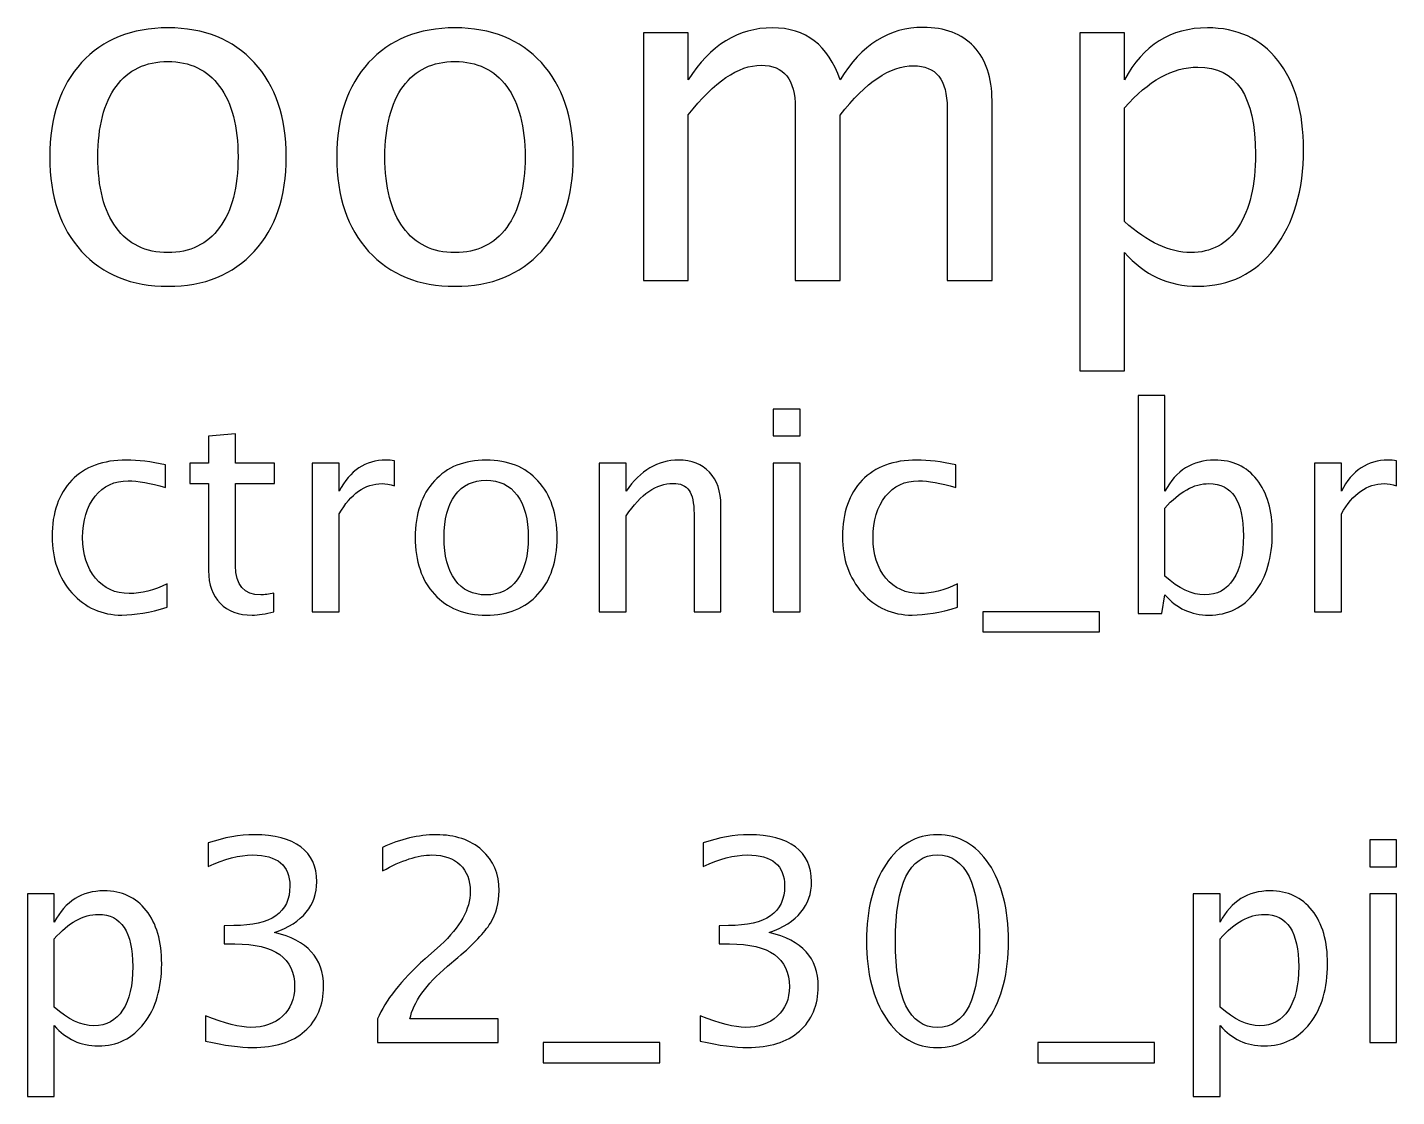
# Model space of a CAD drawing. Header units: centimetres. Extents: x -39.7 to 39.5, y 11.3 to 43.7.
# Drawn here: x -8.11 to -1.9, y 34.97 to 39.82 of the extents above; entities that cross this region are included whole.
import ezdxf

# ---------------------------------------------------------------- set-up
doc = ezdxf.new("R2010")
doc.units = ezdxf.units.CM
doc.header["$MEASUREMENT"] = 0
doc.layers.add('Layer 1', color=7, linetype='Continuous')

msp = doc.modelspace()

# ---------------------------------------------------------------- linework, layer by layer
at = {"layer": 'Layer 1'}
for points, knots in [([(-7.46899, 38.64504), (-7.63374, 38.64504), (-7.76427, 38.6976), (-7.86022, 38.80273), (-7.86022, 38.80273), (-7.95653, 38.90786), (-8.00451, 39.05074), (-8.00451, 39.231), (-8.00451, 39.231), (-8.00451, 39.41092), (-7.95653, 39.55344), (-7.86022, 39.65822), (-7.86022, 39.65822), (-7.76427, 39.76299), (-7.63374, 39.81556), (-7.46899, 39.81556), (-7.46899, 39.81556), (-7.30424, 39.81556), (-7.17372, 39.76299), (-7.07776, 39.65822), (-7.07776, 39.65822), (-6.98145, 39.55344), (-6.93347, 39.41092), (-6.93347, 39.231), (-6.93347, 39.231), (-6.93347, 39.05074), (-6.98145, 38.90786), (-7.07776, 38.80273), (-7.07776, 38.80273), (-7.17372, 38.6976), (-7.30424, 38.64504), (-7.46899, 38.64504)], [0, 0, 0, 0, 0.1111111, 0.1111111, 0.1111111, 0.1111111, 0.2222222, 0.2222222, 0.2222222, 0.2222222, 0.3333333, 0.3333333, 0.3333333, 0.3333333, 0.4444444, 0.4444444, 0.4444444, 0.4444444, 0.5555556, 0.5555556, 0.5555556, 0.5555556, 0.6666667, 0.6666667, 0.6666667, 0.6666667, 0.7777778, 0.7777778, 0.7777778, 0.7777778, 1, 1, 1, 1]), ([(-6.16865, 38.64504), (-6.3334, 38.64504), (-6.46393, 38.6976), (-6.55988, 38.80273), (-6.55988, 38.80273), (-6.65619, 38.90786), (-6.70417, 39.05074), (-6.70417, 39.231), (-6.70417, 39.231), (-6.70417, 39.41092), (-6.65619, 39.55344), (-6.55988, 39.65822), (-6.55988, 39.65822), (-6.46393, 39.76299), (-6.3334, 39.81556), (-6.16865, 39.81556), (-6.16865, 39.81556), (-6.0039, 39.81556), (-5.87338, 39.76299), (-5.77742, 39.65822), (-5.77742, 39.65822), (-5.68111, 39.55344), (-5.63313, 39.41092), (-5.63313, 39.231), (-5.63313, 39.231), (-5.63313, 39.05074), (-5.68111, 38.90786), (-5.77742, 38.80273), (-5.77742, 38.80273), (-5.87338, 38.6976), (-6.0039, 38.64504), (-6.16865, 38.64504)], [0, 0, 0, 0, 0.1111111, 0.1111111, 0.1111111, 0.1111111, 0.2222222, 0.2222222, 0.2222222, 0.2222222, 0.3333333, 0.3333333, 0.3333333, 0.3333333, 0.4444444, 0.4444444, 0.4444444, 0.4444444, 0.5555556, 0.5555556, 0.5555556, 0.5555556, 0.6666667, 0.6666667, 0.6666667, 0.6666667, 0.7777778, 0.7777778, 0.7777778, 0.7777778, 1, 1, 1, 1]), ([(-5.31493, 38.67044), (-5.31493, 38.67044), (-5.31493, 39.79228), (-5.31493, 39.79228), (-5.31493, 39.79228), (-5.31493, 39.79228), (-5.11173, 39.79228), (-5.11173, 39.79228), (-5.11173, 39.79228), (-5.11173, 39.79228), (-5.11173, 39.58026), (-5.11173, 39.58026), (-5.11173, 39.58026), (-5.0126, 39.73724), (-4.8856, 39.81556), (-4.73002, 39.81556), (-4.73002, 39.81556), (-4.58009, 39.81556), (-4.47814, 39.73724), (-4.42381, 39.58026), (-4.42381, 39.58026), (-4.3275, 39.73865), (-4.20191, 39.81768), (-4.04775, 39.81768), (-4.04775, 39.81768), (-3.94932, 39.81768), (-3.87277, 39.78875), (-3.81809, 39.73054), (-3.81809, 39.73054), (-3.76341, 39.67233), (-3.73589, 39.59084), (-3.73589, 39.48606), (-3.73589, 39.48606), (-3.73589, 39.48606), (-3.73589, 38.67044), (-3.73589, 38.67044), (-3.73589, 38.67044), (-3.73589, 38.67044), (-3.93909, 38.67044), (-3.93909, 38.67044), (-3.93909, 38.67044), (-3.93909, 38.67044), (-3.93909, 39.45255), (-3.93909, 39.45255), (-3.93909, 39.45255), (-3.93909, 39.58026), (-3.98989, 39.64411), (-4.09149, 39.64411), (-4.09149, 39.64411), (-4.19698, 39.64411), (-4.30775, 39.56967), (-4.42381, 39.42045), (-4.42381, 39.42045), (-4.42381, 39.42045), (-4.42381, 38.67044), (-4.42381, 38.67044), (-4.42381, 38.67044), (-4.42381, 38.67044), (-4.62701, 38.67044), (-4.62701, 38.67044), (-4.62701, 38.67044), (-4.62701, 38.67044), (-4.62701, 39.45326), (-4.62701, 39.45326), (-4.62701, 39.45326), (-4.62701, 39.58202), (-4.67852, 39.64622), (-4.78188, 39.64622), (-4.78188, 39.64622), (-4.88454, 39.64622), (-4.99461, 39.57144), (-5.11173, 39.42151), (-5.11173, 39.42151), (-5.11173, 39.42151), (-5.11173, 38.67044), (-5.11173, 38.67044), (-5.11173, 38.67044), (-5.11173, 38.67044), (-5.31493, 38.67044), (-5.31493, 38.67044)], [0, 0, 0, 0, 0.047619, 0.047619, 0.047619, 0.047619, 0.0952381, 0.0952381, 0.0952381, 0.0952381, 0.1428571, 0.1428571, 0.1428571, 0.1428571, 0.1904762, 0.1904762, 0.1904762, 0.1904762, 0.2380952, 0.2380952, 0.2380952, 0.2380952, 0.2857143, 0.2857143, 0.2857143, 0.2857143, 0.3333333, 0.3333333, 0.3333333, 0.3333333, 0.3809524, 0.3809524, 0.3809524, 0.3809524, 0.4285714, 0.4285714, 0.4285714, 0.4285714, 0.4761905, 0.4761905, 0.4761905, 0.4761905, 0.5238095, 0.5238095, 0.5238095, 0.5238095, 0.5714286, 0.5714286, 0.5714286, 0.5714286, 0.6190476, 0.6190476, 0.6190476, 0.6190476, 0.6666667, 0.6666667, 0.6666667, 0.6666667, 0.7142857, 0.7142857, 0.7142857, 0.7142857, 0.7619048, 0.7619048, 0.7619048, 0.7619048, 0.8095238, 0.8095238, 0.8095238, 0.8095238, 0.8571429, 0.8571429, 0.8571429, 0.8571429, 0.9047619, 0.9047619, 0.9047619, 0.9047619, 1, 1, 1, 1]), ([(-3.33867, 38.26192), (-3.33867, 38.26192), (-3.33867, 39.79228), (-3.33867, 39.79228), (-3.33867, 39.79228), (-3.33867, 39.79228), (-3.13547, 39.79228), (-3.13547, 39.79228), (-3.13547, 39.79228), (-3.13547, 39.79228), (-3.13547, 39.58026), (-3.13547, 39.58026), (-3.13547, 39.58026), (-3.05221, 39.73724), (-2.92698, 39.81556), (-2.76011, 39.81556), (-2.76011, 39.81556), (-2.625, 39.81556), (-2.51881, 39.76652), (-2.4412, 39.6681), (-2.4412, 39.6681), (-2.36359, 39.56967), (-2.32478, 39.43526), (-2.32478, 39.26487), (-2.32478, 39.26487), (-2.32478, 39.07931), (-2.36888, 38.92938), (-2.45672, 38.81578), (-2.45672, 38.81578), (-2.54457, 38.70184), (-2.66028, 38.64504), (-2.8035, 38.64504), (-2.8035, 38.64504), (-2.9365, 38.64504), (-3.04727, 38.69584), (-3.13547, 38.79779), (-3.13547, 38.79779), (-3.13547, 38.79779), (-3.13547, 38.26192), (-3.13547, 38.26192), (-3.13547, 38.26192), (-3.13547, 38.26192), (-3.33867, 38.26192), (-3.33867, 38.26192)], [0, 0, 0, 0, 0.0833333, 0.0833333, 0.0833333, 0.0833333, 0.1666667, 0.1666667, 0.1666667, 0.1666667, 0.25, 0.25, 0.25, 0.25, 0.3333333, 0.3333333, 0.3333333, 0.3333333, 0.4166667, 0.4166667, 0.4166667, 0.4166667, 0.5, 0.5, 0.5, 0.5, 0.5833333, 0.5833333, 0.5833333, 0.5833333, 0.6666667, 0.6666667, 0.6666667, 0.6666667, 0.75, 0.75, 0.75, 0.75, 0.8333333, 0.8333333, 0.8333333, 0.8333333, 1, 1, 1, 1]), ([(-7.46935, 38.79744), (-7.3688, 38.79744), (-7.29049, 38.83519), (-7.23475, 38.91103), (-7.23475, 38.91103), (-7.17936, 38.98653), (-7.15149, 39.09342), (-7.15149, 39.231), (-7.15149, 39.231), (-7.15149, 39.36824), (-7.17936, 39.47477), (-7.23475, 39.55027), (-7.23475, 39.55027), (-7.29049, 39.62541), (-7.3688, 39.66316), (-7.46935, 39.66316), (-7.46935, 39.66316), (-7.57024, 39.66316), (-7.64856, 39.62541), (-7.70359, 39.55027), (-7.70359, 39.55027), (-7.75898, 39.47477), (-7.78649, 39.36824), (-7.78649, 39.231), (-7.78649, 39.231), (-7.78649, 39.09342), (-7.75898, 38.98653), (-7.70359, 38.91103), (-7.70359, 38.91103), (-7.64856, 38.83519), (-7.57024, 38.79744), (-7.46935, 38.79744)], [0, 0, 0, 0, 0.1111111, 0.1111111, 0.1111111, 0.1111111, 0.2222222, 0.2222222, 0.2222222, 0.2222222, 0.3333333, 0.3333333, 0.3333333, 0.3333333, 0.4444444, 0.4444444, 0.4444444, 0.4444444, 0.5555556, 0.5555556, 0.5555556, 0.5555556, 0.6666667, 0.6666667, 0.6666667, 0.6666667, 0.7777778, 0.7777778, 0.7777778, 0.7777778, 1, 1, 1, 1]), ([(-6.16901, 38.79744), (-6.06846, 38.79744), (-5.99015, 38.83519), (-5.93441, 38.91103), (-5.93441, 38.91103), (-5.87902, 38.98653), (-5.85115, 39.09342), (-5.85115, 39.231), (-5.85115, 39.231), (-5.85115, 39.36824), (-5.87902, 39.47477), (-5.93441, 39.55027), (-5.93441, 39.55027), (-5.99015, 39.62541), (-6.06846, 39.66316), (-6.16901, 39.66316), (-6.16901, 39.66316), (-6.2699, 39.66316), (-6.34822, 39.62541), (-6.40325, 39.55027), (-6.40325, 39.55027), (-6.45864, 39.47477), (-6.48615, 39.36824), (-6.48615, 39.231), (-6.48615, 39.231), (-6.48615, 39.09342), (-6.45864, 38.98653), (-6.40325, 38.91103), (-6.40325, 38.91103), (-6.34822, 38.83519), (-6.2699, 38.79744), (-6.16901, 38.79744)], [0, 0, 0, 0, 0.1111111, 0.1111111, 0.1111111, 0.1111111, 0.2222222, 0.2222222, 0.2222222, 0.2222222, 0.3333333, 0.3333333, 0.3333333, 0.3333333, 0.4444444, 0.4444444, 0.4444444, 0.4444444, 0.5555556, 0.5555556, 0.5555556, 0.5555556, 0.6666667, 0.6666667, 0.6666667, 0.6666667, 0.7777778, 0.7777778, 0.7777778, 0.7777778, 1, 1, 1, 1]), ([(-3.13547, 38.93785), (-3.03069, 38.84436), (-2.93086, 38.79744), (-2.83596, 38.79744), (-2.83596, 38.79744), (-2.74247, 38.79744), (-2.67015, 38.8366), (-2.61935, 38.91456), (-2.61935, 38.91456), (-2.5682, 38.99253), (-2.5428, 39.10224), (-2.5428, 39.24406), (-2.5428, 39.24406), (-2.5428, 39.50652), (-2.62959, 39.63776), (-2.80315, 39.63776), (-2.80315, 39.63776), (-2.91675, 39.63776), (-3.02752, 39.57637), (-3.13547, 39.45326), (-3.13547, 39.45326), (-3.13547, 39.45326), (-3.13547, 38.93785), (-3.13547, 38.93785)], [0, 0, 0, 0, 0.1428571, 0.1428571, 0.1428571, 0.1428571, 0.2857143, 0.2857143, 0.2857143, 0.2857143, 0.4285714, 0.4285714, 0.4285714, 0.4285714, 0.5714286, 0.5714286, 0.5714286, 0.5714286, 0.7142857, 0.7142857, 0.7142857, 0.7142857, 1, 1, 1, 1]), ([(-3.07446, 37.16282), (-3.07446, 37.16282), (-3.07446, 38.14961), (-3.07446, 38.14961), (-3.07446, 38.14961), (-3.07446, 38.14961), (-2.95254, 38.14961), (-2.95254, 38.14961), (-2.95254, 38.14961), (-2.95254, 38.14961), (-2.95254, 37.71633), (-2.95254, 37.71633), (-2.95254, 37.71633), (-2.90259, 37.81052), (-2.82744, 37.85751), (-2.72733, 37.85751), (-2.72733, 37.85751), (-2.64626, 37.85751), (-2.58255, 37.82809), (-2.53598, 37.76903), (-2.53598, 37.76903), (-2.48941, 37.70998), (-2.46613, 37.62933), (-2.46613, 37.5271), (-2.46613, 37.5271), (-2.46613, 37.41576), (-2.49259, 37.3258), (-2.54529, 37.25765), (-2.54529, 37.25765), (-2.598, 37.18928), (-2.66742, 37.1552), (-2.75336, 37.1552), (-2.75336, 37.1552), (-2.83316, 37.1552), (-2.89962, 37.18568), (-2.95254, 37.24685), (-2.95254, 37.24685), (-2.95254, 37.24685), (-2.96736, 37.16282), (-2.96736, 37.16282), (-2.96736, 37.16282), (-2.96736, 37.16282), (-3.07446, 37.16282), (-3.07446, 37.16282)], [0, 0, 0, 0, 0.0833333, 0.0833333, 0.0833333, 0.0833333, 0.1666667, 0.1666667, 0.1666667, 0.1666667, 0.25, 0.25, 0.25, 0.25, 0.3333333, 0.3333333, 0.3333333, 0.3333333, 0.4166667, 0.4166667, 0.4166667, 0.4166667, 0.5, 0.5, 0.5, 0.5, 0.5833333, 0.5833333, 0.5833333, 0.5833333, 0.6666667, 0.6666667, 0.6666667, 0.6666667, 0.75, 0.75, 0.75, 0.75, 0.8333333, 0.8333333, 0.8333333, 0.8333333, 1, 1, 1, 1]), ([(-4.72694, 37.96673), (-4.72694, 37.96673), (-4.72694, 38.08865), (-4.72694, 38.08865), (-4.72694, 38.08865), (-4.72694, 38.08865), (-4.60502, 38.08865), (-4.60502, 38.08865), (-4.60502, 38.08865), (-4.60502, 38.08865), (-4.60502, 37.96673), (-4.60502, 37.96673), (-4.60502, 37.96673), (-4.60502, 37.96673), (-4.72694, 37.96673), (-4.72694, 37.96673)], [0, 0, 0, 0, 0.2, 0.2, 0.2, 0.2, 0.4, 0.4, 0.4, 0.4, 0.6, 0.6, 0.6, 0.6, 1, 1, 1, 1]), ([(-6.98902, 37.17065), (-7.0267, 37.16028), (-7.0595, 37.1552), (-7.08723, 37.1552), (-7.08723, 37.1552), (-7.14946, 37.1552), (-7.19793, 37.17298), (-7.23265, 37.20854), (-7.23265, 37.20854), (-7.26757, 37.2441), (-7.28493, 37.29342), (-7.28493, 37.35671), (-7.28493, 37.35671), (-7.28493, 37.35671), (-7.28493, 37.7521), (-7.28493, 37.7521), (-7.28493, 37.7521), (-7.28493, 37.7521), (-7.36917, 37.7521), (-7.36917, 37.7521), (-7.36917, 37.7521), (-7.36917, 37.7521), (-7.36917, 37.84354), (-7.36917, 37.84354), (-7.36917, 37.84354), (-7.36917, 37.84354), (-7.28493, 37.84354), (-7.28493, 37.84354), (-7.28493, 37.84354), (-7.28493, 37.84354), (-7.28493, 37.96525), (-7.28493, 37.96525), (-7.28493, 37.96525), (-7.28493, 37.96525), (-7.16301, 37.97689), (-7.16301, 37.97689), (-7.16301, 37.97689), (-7.16301, 37.97689), (-7.16301, 37.84354), (-7.16301, 37.84354), (-7.16301, 37.84354), (-7.16301, 37.84354), (-6.98648, 37.84354), (-6.98648, 37.84354), (-6.98648, 37.84354), (-6.98648, 37.84354), (-6.98648, 37.7521), (-6.98648, 37.7521), (-6.98648, 37.7521), (-6.98648, 37.7521), (-7.16301, 37.7521), (-7.16301, 37.7521), (-7.16301, 37.7521), (-7.16301, 37.7521), (-7.16301, 37.37872), (-7.16301, 37.37872), (-7.16301, 37.37872), (-7.16301, 37.29067), (-7.1247, 37.24664), (-7.04829, 37.24664), (-7.04829, 37.24664), (-7.03199, 37.24664), (-7.0123, 37.24939), (-6.98902, 37.25468), (-6.98902, 37.25468), (-6.98902, 37.25468), (-6.98902, 37.17065), (-6.98902, 37.17065)], [0, 0, 0, 0, 0.0555556, 0.0555556, 0.0555556, 0.0555556, 0.1111111, 0.1111111, 0.1111111, 0.1111111, 0.1666667, 0.1666667, 0.1666667, 0.1666667, 0.2222222, 0.2222222, 0.2222222, 0.2222222, 0.2777778, 0.2777778, 0.2777778, 0.2777778, 0.3333333, 0.3333333, 0.3333333, 0.3333333, 0.3888889, 0.3888889, 0.3888889, 0.3888889, 0.4444444, 0.4444444, 0.4444444, 0.4444444, 0.5, 0.5, 0.5, 0.5, 0.5555556, 0.5555556, 0.5555556, 0.5555556, 0.6111111, 0.6111111, 0.6111111, 0.6111111, 0.6666667, 0.6666667, 0.6666667, 0.6666667, 0.7222222, 0.7222222, 0.7222222, 0.7222222, 0.7777778, 0.7777778, 0.7777778, 0.7777778, 0.8333333, 0.8333333, 0.8333333, 0.8333333, 0.8888889, 0.8888889, 0.8888889, 0.8888889, 1, 1, 1, 1]), ([(-7.4731, 37.19076), (-7.55205, 37.16705), (-7.62021, 37.1552), (-7.67757, 37.1552), (-7.67757, 37.1552), (-7.76859, 37.1552), (-7.84394, 37.18886), (-7.90384, 37.25595), (-7.90384, 37.25595), (-7.96374, 37.32326), (-7.9938, 37.40814), (-7.9938, 37.51038), (-7.9938, 37.51038), (-7.9938, 37.6196), (-7.96417, 37.7049), (-7.9049, 37.76586), (-7.9049, 37.76586), (-7.84563, 37.82703), (-7.76287, 37.85751), (-7.65661, 37.85751), (-7.65661, 37.85751), (-7.60433, 37.85751), (-7.54549, 37.85031), (-7.48072, 37.83592), (-7.48072, 37.83592), (-7.48072, 37.83592), (-7.48072, 37.73305), (-7.48072, 37.73305), (-7.48072, 37.73305), (-7.54951, 37.75337), (-7.6056, 37.76353), (-7.64878, 37.76353), (-7.64878, 37.76353), (-7.71144, 37.76353), (-7.7616, 37.74004), (-7.79907, 37.69326), (-7.79907, 37.69326), (-7.83653, 37.64648), (-7.85537, 37.58404), (-7.85537, 37.50614), (-7.85537, 37.50614), (-7.85537, 37.43058), (-7.8359, 37.36962), (-7.79716, 37.32284), (-7.79716, 37.32284), (-7.75843, 37.27627), (-7.70784, 37.25299), (-7.64497, 37.25299), (-7.64497, 37.25299), (-7.5893, 37.25299), (-7.53215, 37.26738), (-7.4731, 37.29617), (-7.4731, 37.29617), (-7.4731, 37.29617), (-7.4731, 37.19076), (-7.4731, 37.19076)], [0, 0, 0, 0, 0.0666667, 0.0666667, 0.0666667, 0.0666667, 0.1333333, 0.1333333, 0.1333333, 0.1333333, 0.2, 0.2, 0.2, 0.2, 0.2666667, 0.2666667, 0.2666667, 0.2666667, 0.3333333, 0.3333333, 0.3333333, 0.3333333, 0.4, 0.4, 0.4, 0.4, 0.4666667, 0.4666667, 0.4666667, 0.4666667, 0.5333333, 0.5333333, 0.5333333, 0.5333333, 0.6, 0.6, 0.6, 0.6, 0.6666667, 0.6666667, 0.6666667, 0.6666667, 0.7333333, 0.7333333, 0.7333333, 0.7333333, 0.8, 0.8, 0.8, 0.8, 0.8666667, 0.8666667, 0.8666667, 0.8666667, 1, 1, 1, 1]), ([(-6.81503, 37.17044), (-6.81503, 37.17044), (-6.81503, 37.84354), (-6.81503, 37.84354), (-6.81503, 37.84354), (-6.81503, 37.84354), (-6.69311, 37.84354), (-6.69311, 37.84354), (-6.69311, 37.84354), (-6.69311, 37.84354), (-6.69311, 37.71633), (-6.69311, 37.71633), (-6.69311, 37.71633), (-6.64464, 37.81052), (-6.57436, 37.85751), (-6.48208, 37.85751), (-6.48208, 37.85751), (-6.46959, 37.85751), (-6.45647, 37.85645), (-6.44292, 37.85434), (-6.44292, 37.85434), (-6.44292, 37.85434), (-6.44292, 37.74025), (-6.44292, 37.74025), (-6.44292, 37.74025), (-6.46409, 37.74723), (-6.48271, 37.75083), (-6.4988, 37.75083), (-6.4988, 37.75083), (-6.57627, 37.75083), (-6.64104, 37.70511), (-6.69311, 37.61346), (-6.69311, 37.61346), (-6.69311, 37.61346), (-6.69311, 37.17044), (-6.69311, 37.17044), (-6.69311, 37.17044), (-6.69311, 37.17044), (-6.81503, 37.17044), (-6.81503, 37.17044)], [0, 0, 0, 0, 0.0909091, 0.0909091, 0.0909091, 0.0909091, 0.1818182, 0.1818182, 0.1818182, 0.1818182, 0.2727273, 0.2727273, 0.2727273, 0.2727273, 0.3636364, 0.3636364, 0.3636364, 0.3636364, 0.4545455, 0.4545455, 0.4545455, 0.4545455, 0.5454545, 0.5454545, 0.5454545, 0.5454545, 0.6363636, 0.6363636, 0.6363636, 0.6363636, 0.7272727, 0.7272727, 0.7272727, 0.7272727, 0.8181818, 0.8181818, 0.8181818, 0.8181818, 1, 1, 1, 1]), ([(-6.02742, 37.1552), (-6.12627, 37.1552), (-6.20458, 37.18674), (-6.26216, 37.24982), (-6.26216, 37.24982), (-6.31994, 37.31289), (-6.34873, 37.39862), (-6.34873, 37.50678), (-6.34873, 37.50678), (-6.34873, 37.61473), (-6.31994, 37.70024), (-6.26216, 37.76311), (-6.26216, 37.76311), (-6.20458, 37.82597), (-6.12627, 37.85751), (-6.02742, 37.85751), (-6.02742, 37.85751), (-5.92857, 37.85751), (-5.85025, 37.82597), (-5.79268, 37.76311), (-5.79268, 37.76311), (-5.7349, 37.70024), (-5.70611, 37.61473), (-5.70611, 37.50678), (-5.70611, 37.50678), (-5.70611, 37.39862), (-5.7349, 37.31289), (-5.79268, 37.24982), (-5.79268, 37.24982), (-5.85025, 37.18674), (-5.92857, 37.1552), (-6.02742, 37.1552)], [0, 0, 0, 0, 0.1111111, 0.1111111, 0.1111111, 0.1111111, 0.2222222, 0.2222222, 0.2222222, 0.2222222, 0.3333333, 0.3333333, 0.3333333, 0.3333333, 0.4444444, 0.4444444, 0.4444444, 0.4444444, 0.5555556, 0.5555556, 0.5555556, 0.5555556, 0.6666667, 0.6666667, 0.6666667, 0.6666667, 0.7777778, 0.7777778, 0.7777778, 0.7777778, 1, 1, 1, 1]), ([(-5.51519, 37.17044), (-5.51519, 37.17044), (-5.51519, 37.84354), (-5.51519, 37.84354), (-5.51519, 37.84354), (-5.51519, 37.84354), (-5.39327, 37.84354), (-5.39327, 37.84354), (-5.39327, 37.84354), (-5.39327, 37.84354), (-5.39327, 37.71633), (-5.39327, 37.71633), (-5.39327, 37.71633), (-5.32871, 37.81052), (-5.24955, 37.85751), (-5.15599, 37.85751), (-5.15599, 37.85751), (-5.09715, 37.85751), (-5.05037, 37.8391), (-5.01587, 37.80205), (-5.01587, 37.80205), (-4.98137, 37.76522), (-4.96401, 37.71548), (-4.96401, 37.65325), (-4.96401, 37.65325), (-4.96401, 37.65325), (-4.96401, 37.17044), (-4.96401, 37.17044), (-4.96401, 37.17044), (-4.96401, 37.17044), (-5.08593, 37.17044), (-5.08593, 37.17044), (-5.08593, 37.17044), (-5.08593, 37.17044), (-5.08593, 37.61346), (-5.08593, 37.61346), (-5.08593, 37.61346), (-5.08593, 37.66341), (-5.09334, 37.69897), (-5.10794, 37.72014), (-5.10794, 37.72014), (-5.12276, 37.74152), (-5.1471, 37.7521), (-5.18118, 37.7521), (-5.18118, 37.7521), (-5.25611, 37.7521), (-5.32681, 37.70321), (-5.39327, 37.60542), (-5.39327, 37.60542), (-5.39327, 37.60542), (-5.39327, 37.17044), (-5.39327, 37.17044), (-5.39327, 37.17044), (-5.39327, 37.17044), (-5.51519, 37.17044), (-5.51519, 37.17044)], [0, 0, 0, 0, 0.0666667, 0.0666667, 0.0666667, 0.0666667, 0.1333333, 0.1333333, 0.1333333, 0.1333333, 0.2, 0.2, 0.2, 0.2, 0.2666667, 0.2666667, 0.2666667, 0.2666667, 0.3333333, 0.3333333, 0.3333333, 0.3333333, 0.4, 0.4, 0.4, 0.4, 0.4666667, 0.4666667, 0.4666667, 0.4666667, 0.5333333, 0.5333333, 0.5333333, 0.5333333, 0.6, 0.6, 0.6, 0.6, 0.6666667, 0.6666667, 0.6666667, 0.6666667, 0.7333333, 0.7333333, 0.7333333, 0.7333333, 0.8, 0.8, 0.8, 0.8, 0.8666667, 0.8666667, 0.8666667, 0.8666667, 1, 1, 1, 1]), ([(-4.72694, 37.17044), (-4.72694, 37.17044), (-4.72694, 37.84354), (-4.72694, 37.84354), (-4.72694, 37.84354), (-4.72694, 37.84354), (-4.60502, 37.84354), (-4.60502, 37.84354), (-4.60502, 37.84354), (-4.60502, 37.84354), (-4.60502, 37.17044), (-4.60502, 37.17044), (-4.60502, 37.17044), (-4.60502, 37.17044), (-4.72694, 37.17044), (-4.72694, 37.17044)], [0, 0, 0, 0, 0.2, 0.2, 0.2, 0.2, 0.4, 0.4, 0.4, 0.4, 0.6, 0.6, 0.6, 0.6, 1, 1, 1, 1]), ([(-3.89255, 37.19076), (-3.9715, 37.16705), (-4.03966, 37.1552), (-4.09702, 37.1552), (-4.09702, 37.1552), (-4.18804, 37.1552), (-4.26339, 37.18886), (-4.32329, 37.25595), (-4.32329, 37.25595), (-4.38319, 37.32326), (-4.41325, 37.40814), (-4.41325, 37.51038), (-4.41325, 37.51038), (-4.41325, 37.6196), (-4.38362, 37.7049), (-4.32435, 37.76586), (-4.32435, 37.76586), (-4.26508, 37.82703), (-4.18232, 37.85751), (-4.07606, 37.85751), (-4.07606, 37.85751), (-4.02378, 37.85751), (-3.96494, 37.85031), (-3.90017, 37.83592), (-3.90017, 37.83592), (-3.90017, 37.83592), (-3.90017, 37.73305), (-3.90017, 37.73305), (-3.90017, 37.73305), (-3.96896, 37.75337), (-4.02505, 37.76353), (-4.06823, 37.76353), (-4.06823, 37.76353), (-4.13089, 37.76353), (-4.18105, 37.74004), (-4.21852, 37.69326), (-4.21852, 37.69326), (-4.25598, 37.64648), (-4.27482, 37.58404), (-4.27482, 37.50614), (-4.27482, 37.50614), (-4.27482, 37.43058), (-4.25535, 37.36962), (-4.21661, 37.32284), (-4.21661, 37.32284), (-4.17788, 37.27627), (-4.12729, 37.25299), (-4.06442, 37.25299), (-4.06442, 37.25299), (-4.00875, 37.25299), (-3.9516, 37.26738), (-3.89255, 37.29617), (-3.89255, 37.29617), (-3.89255, 37.29617), (-3.89255, 37.19076), (-3.89255, 37.19076)], [0, 0, 0, 0, 0.0666667, 0.0666667, 0.0666667, 0.0666667, 0.1333333, 0.1333333, 0.1333333, 0.1333333, 0.2, 0.2, 0.2, 0.2, 0.2666667, 0.2666667, 0.2666667, 0.2666667, 0.3333333, 0.3333333, 0.3333333, 0.3333333, 0.4, 0.4, 0.4, 0.4, 0.4666667, 0.4666667, 0.4666667, 0.4666667, 0.5333333, 0.5333333, 0.5333333, 0.5333333, 0.6, 0.6, 0.6, 0.6, 0.6666667, 0.6666667, 0.6666667, 0.6666667, 0.7333333, 0.7333333, 0.7333333, 0.7333333, 0.8, 0.8, 0.8, 0.8, 0.8666667, 0.8666667, 0.8666667, 0.8666667, 1, 1, 1, 1]), ([(-2.27521, 37.17044), (-2.27521, 37.17044), (-2.27521, 37.84354), (-2.27521, 37.84354), (-2.27521, 37.84354), (-2.27521, 37.84354), (-2.15329, 37.84354), (-2.15329, 37.84354), (-2.15329, 37.84354), (-2.15329, 37.84354), (-2.15329, 37.71633), (-2.15329, 37.71633), (-2.15329, 37.71633), (-2.10482, 37.81052), (-2.03454, 37.85751), (-1.94226, 37.85751), (-1.94226, 37.85751), (-1.92977, 37.85751), (-1.91665, 37.85645), (-1.9031, 37.85434), (-1.9031, 37.85434), (-1.9031, 37.85434), (-1.9031, 37.74025), (-1.9031, 37.74025), (-1.9031, 37.74025), (-1.92427, 37.74723), (-1.94289, 37.75083), (-1.95898, 37.75083), (-1.95898, 37.75083), (-2.03645, 37.75083), (-2.10122, 37.70511), (-2.15329, 37.61346), (-2.15329, 37.61346), (-2.15329, 37.61346), (-2.15329, 37.17044), (-2.15329, 37.17044), (-2.15329, 37.17044), (-2.15329, 37.17044), (-2.27521, 37.17044), (-2.27521, 37.17044)], [0, 0, 0, 0, 0.0909091, 0.0909091, 0.0909091, 0.0909091, 0.1818182, 0.1818182, 0.1818182, 0.1818182, 0.2727273, 0.2727273, 0.2727273, 0.2727273, 0.3636364, 0.3636364, 0.3636364, 0.3636364, 0.4545455, 0.4545455, 0.4545455, 0.4545455, 0.5454545, 0.5454545, 0.5454545, 0.5454545, 0.6363636, 0.6363636, 0.6363636, 0.6363636, 0.7272727, 0.7272727, 0.7272727, 0.7272727, 0.8181818, 0.8181818, 0.8181818, 0.8181818, 1, 1, 1, 1]), ([(-6.02763, 37.24664), (-5.96731, 37.24664), (-5.92032, 37.26929), (-5.88687, 37.3148), (-5.88687, 37.3148), (-5.85364, 37.36009), (-5.83692, 37.42423), (-5.83692, 37.50678), (-5.83692, 37.50678), (-5.83692, 37.58912), (-5.85364, 37.65304), (-5.88687, 37.69834), (-5.88687, 37.69834), (-5.92032, 37.74342), (-5.96731, 37.76607), (-6.02763, 37.76607), (-6.02763, 37.76607), (-6.08817, 37.76607), (-6.13516, 37.74342), (-6.16818, 37.69834), (-6.16818, 37.69834), (-6.20141, 37.65304), (-6.21792, 37.58912), (-6.21792, 37.50678), (-6.21792, 37.50678), (-6.21792, 37.42423), (-6.20141, 37.36009), (-6.16818, 37.3148), (-6.16818, 37.3148), (-6.13516, 37.26929), (-6.08817, 37.24664), (-6.02763, 37.24664)], [0, 0, 0, 0, 0.1111111, 0.1111111, 0.1111111, 0.1111111, 0.2222222, 0.2222222, 0.2222222, 0.2222222, 0.3333333, 0.3333333, 0.3333333, 0.3333333, 0.4444444, 0.4444444, 0.4444444, 0.4444444, 0.5555556, 0.5555556, 0.5555556, 0.5555556, 0.6666667, 0.6666667, 0.6666667, 0.6666667, 0.7777778, 0.7777778, 0.7777778, 0.7777778, 1, 1, 1, 1]), ([(-2.95254, 37.33088), (-2.88967, 37.27479), (-2.82977, 37.24664), (-2.77283, 37.24664), (-2.77283, 37.24664), (-2.71674, 37.24664), (-2.67335, 37.27014), (-2.64287, 37.31691), (-2.64287, 37.31691), (-2.61218, 37.36369), (-2.59694, 37.42952), (-2.59694, 37.51461), (-2.59694, 37.51461), (-2.59694, 37.67209), (-2.64901, 37.75083), (-2.75315, 37.75083), (-2.75315, 37.75083), (-2.82131, 37.75083), (-2.88777, 37.714), (-2.95254, 37.64013), (-2.95254, 37.64013), (-2.95254, 37.64013), (-2.95254, 37.33088), (-2.95254, 37.33088)], [0, 0, 0, 0, 0.1428571, 0.1428571, 0.1428571, 0.1428571, 0.2857143, 0.2857143, 0.2857143, 0.2857143, 0.4285714, 0.4285714, 0.4285714, 0.4285714, 0.5714286, 0.5714286, 0.5714286, 0.5714286, 0.7142857, 0.7142857, 0.7142857, 0.7142857, 1, 1, 1, 1]), ([(-3.77804, 37.079), (-3.77804, 37.079), (-3.77804, 37.17044), (-3.77804, 37.17044), (-3.77804, 37.17044), (-3.77804, 37.17044), (-3.24972, 37.17044), (-3.24972, 37.17044), (-3.24972, 37.17044), (-3.24972, 37.17044), (-3.24972, 37.079), (-3.24972, 37.079), (-3.24972, 37.079), (-3.24972, 37.079), (-3.77804, 37.079), (-3.77804, 37.079)], [0, 0, 0, 0, 0.2, 0.2, 0.2, 0.2, 0.4, 0.4, 0.4, 0.4, 0.6, 0.6, 0.6, 0.6, 1, 1, 1, 1]), ([(-7.29889, 35.22522), (-7.29889, 35.22522), (-7.29889, 35.33952), (-7.29889, 35.33952), (-7.29889, 35.33952), (-7.21168, 35.30481), (-7.14331, 35.28745), (-7.09315, 35.28745), (-7.09315, 35.28745), (-7.03409, 35.28745), (-6.98647, 35.30438), (-6.94985, 35.33846), (-6.94985, 35.33846), (-6.91323, 35.37254), (-6.89503, 35.41699), (-6.89503, 35.4716), (-6.89503, 35.4716), (-6.89503, 35.60114), (-6.9852, 35.66591), (-7.16554, 35.66591), (-7.16554, 35.66591), (-7.16554, 35.66591), (-7.2138, 35.66591), (-7.2138, 35.66591), (-7.2138, 35.66591), (-7.2138, 35.66591), (-7.2138, 35.74783), (-7.2138, 35.74783), (-7.2138, 35.74783), (-7.2138, 35.74783), (-7.17104, 35.74846), (-7.17104, 35.74846), (-7.17104, 35.74846), (-7.0015, 35.74846), (-6.91662, 35.80815), (-6.91662, 35.92774), (-6.91662, 35.92774), (-6.91662, 36.02151), (-6.97292, 36.0685), (-7.08532, 36.0685), (-7.08532, 36.0685), (-7.14564, 36.0685), (-7.21253, 36.05114), (-7.28619, 36.01643), (-7.28619, 36.01643), (-7.28619, 36.01643), (-7.28619, 36.12311), (-7.28619, 36.12311), (-7.28619, 36.12311), (-7.21401, 36.14766), (-7.14437, 36.15994), (-7.07749, 36.15994), (-7.07749, 36.15994), (-6.98647, 36.15994), (-6.91641, 36.14174), (-6.86772, 36.10533), (-6.86772, 36.10533), (-6.81904, 36.06914), (-6.7947, 36.01643), (-6.7947, 35.94743), (-6.7947, 35.94743), (-6.7947, 35.83969), (-6.85841, 35.76285), (-6.98605, 35.71713), (-6.98605, 35.71713), (-6.83809, 35.68263), (-6.76422, 35.60156), (-6.76422, 35.47351), (-6.76422, 35.47351), (-6.76422, 35.38715), (-6.79279, 35.3192), (-6.84973, 35.26988), (-6.84973, 35.26988), (-6.90667, 35.22056), (-6.98499, 35.19601), (-7.08447, 35.19601), (-7.08447, 35.19601), (-7.1412, 35.19601), (-7.21253, 35.20575), (-7.29889, 35.22522)], [0, 0, 0, 0, 0.047619, 0.047619, 0.047619, 0.047619, 0.0952381, 0.0952381, 0.0952381, 0.0952381, 0.1428571, 0.1428571, 0.1428571, 0.1428571, 0.1904762, 0.1904762, 0.1904762, 0.1904762, 0.2380952, 0.2380952, 0.2380952, 0.2380952, 0.2857143, 0.2857143, 0.2857143, 0.2857143, 0.3333333, 0.3333333, 0.3333333, 0.3333333, 0.3809524, 0.3809524, 0.3809524, 0.3809524, 0.4285714, 0.4285714, 0.4285714, 0.4285714, 0.4761905, 0.4761905, 0.4761905, 0.4761905, 0.5238095, 0.5238095, 0.5238095, 0.5238095, 0.5714286, 0.5714286, 0.5714286, 0.5714286, 0.6190476, 0.6190476, 0.6190476, 0.6190476, 0.6666667, 0.6666667, 0.6666667, 0.6666667, 0.7142857, 0.7142857, 0.7142857, 0.7142857, 0.7619048, 0.7619048, 0.7619048, 0.7619048, 0.8095238, 0.8095238, 0.8095238, 0.8095238, 0.8571429, 0.8571429, 0.8571429, 0.8571429, 0.9047619, 0.9047619, 0.9047619, 0.9047619, 1, 1, 1, 1]), ([(-6.51996, 35.21887), (-6.51996, 35.21887), (-6.51996, 35.32555), (-6.51996, 35.32555), (-6.51996, 35.32555), (-6.4844, 35.40874), (-6.41264, 35.49954), (-6.30448, 35.59754), (-6.30448, 35.59754), (-6.30448, 35.59754), (-6.23463, 35.6602), (-6.23463, 35.6602), (-6.23463, 35.6602), (-6.14467, 35.7419), (-6.09959, 35.82276), (-6.09959, 35.90319), (-6.09959, 35.90319), (-6.09959, 35.95462), (-6.11504, 35.99484), (-6.14573, 36.02426), (-6.14573, 36.02426), (-6.17642, 36.05368), (-6.21897, 36.0685), (-6.27294, 36.0685), (-6.27294, 36.0685), (-6.33602, 36.0685), (-6.41074, 36.04437), (-6.4971, 35.99611), (-6.4971, 35.99611), (-6.4971, 35.99611), (-6.4971, 36.10279), (-6.4971, 36.10279), (-6.4971, 36.10279), (-6.41561, 36.14089), (-6.33454, 36.15994), (-6.25368, 36.15994), (-6.25368, 36.15994), (-6.16775, 36.15994), (-6.09874, 36.13687), (-6.04667, 36.09051), (-6.04667, 36.09051), (-5.99481, 36.04416), (-5.96878, 35.98278), (-5.96878, 35.90615), (-5.96878, 35.90615), (-5.96878, 35.85112), (-5.9819, 35.80222), (-6.00815, 35.75968), (-6.00815, 35.75968), (-6.03461, 35.71692), (-6.0835, 35.66528), (-6.15526, 35.60432), (-6.15526, 35.60432), (-6.15526, 35.60432), (-6.20246, 35.5641), (-6.20246, 35.5641), (-6.20246, 35.5641), (-6.30067, 35.48091), (-6.3574, 35.40133), (-6.37264, 35.32555), (-6.37264, 35.32555), (-6.37264, 35.32555), (-5.97259, 35.32555), (-5.97259, 35.32555), (-5.97259, 35.32555), (-5.97259, 35.32555), (-5.97259, 35.21887), (-5.97259, 35.21887), (-5.97259, 35.21887), (-5.97259, 35.21887), (-6.51996, 35.21887), (-6.51996, 35.21887)], [0, 0, 0, 0, 0.0526316, 0.0526316, 0.0526316, 0.0526316, 0.1052632, 0.1052632, 0.1052632, 0.1052632, 0.1578947, 0.1578947, 0.1578947, 0.1578947, 0.2105263, 0.2105263, 0.2105263, 0.2105263, 0.2631579, 0.2631579, 0.2631579, 0.2631579, 0.3157895, 0.3157895, 0.3157895, 0.3157895, 0.3684211, 0.3684211, 0.3684211, 0.3684211, 0.4210526, 0.4210526, 0.4210526, 0.4210526, 0.4736842, 0.4736842, 0.4736842, 0.4736842, 0.5263158, 0.5263158, 0.5263158, 0.5263158, 0.5789474, 0.5789474, 0.5789474, 0.5789474, 0.6315789, 0.6315789, 0.6315789, 0.6315789, 0.6842105, 0.6842105, 0.6842105, 0.6842105, 0.7368421, 0.7368421, 0.7368421, 0.7368421, 0.7894737, 0.7894737, 0.7894737, 0.7894737, 0.8421053, 0.8421053, 0.8421053, 0.8421053, 0.8947368, 0.8947368, 0.8947368, 0.8947368, 1, 1, 1, 1]), ([(-5.05777, 35.22522), (-5.05777, 35.22522), (-5.05777, 35.33952), (-5.05777, 35.33952), (-5.05777, 35.33952), (-4.97056, 35.30481), (-4.90219, 35.28745), (-4.85203, 35.28745), (-4.85203, 35.28745), (-4.79297, 35.28745), (-4.74535, 35.30438), (-4.70873, 35.33846), (-4.70873, 35.33846), (-4.67211, 35.37254), (-4.65391, 35.41699), (-4.65391, 35.4716), (-4.65391, 35.4716), (-4.65391, 35.60114), (-4.74408, 35.66591), (-4.92442, 35.66591), (-4.92442, 35.66591), (-4.92442, 35.66591), (-4.97268, 35.66591), (-4.97268, 35.66591), (-4.97268, 35.66591), (-4.97268, 35.66591), (-4.97268, 35.74783), (-4.97268, 35.74783), (-4.97268, 35.74783), (-4.97268, 35.74783), (-4.92992, 35.74846), (-4.92992, 35.74846), (-4.92992, 35.74846), (-4.76038, 35.74846), (-4.6755, 35.80815), (-4.6755, 35.92774), (-4.6755, 35.92774), (-4.6755, 36.02151), (-4.7318, 36.0685), (-4.8442, 36.0685), (-4.8442, 36.0685), (-4.90452, 36.0685), (-4.97141, 36.05114), (-5.04507, 36.01643), (-5.04507, 36.01643), (-5.04507, 36.01643), (-5.04507, 36.12311), (-5.04507, 36.12311), (-5.04507, 36.12311), (-4.97289, 36.14766), (-4.90325, 36.15994), (-4.83637, 36.15994), (-4.83637, 36.15994), (-4.74535, 36.15994), (-4.67529, 36.14174), (-4.6266, 36.10533), (-4.6266, 36.10533), (-4.57792, 36.06914), (-4.55358, 36.01643), (-4.55358, 35.94743), (-4.55358, 35.94743), (-4.55358, 35.83969), (-4.61729, 35.76285), (-4.74493, 35.71713), (-4.74493, 35.71713), (-4.59697, 35.68263), (-4.5231, 35.60156), (-4.5231, 35.47351), (-4.5231, 35.47351), (-4.5231, 35.38715), (-4.55167, 35.3192), (-4.60861, 35.26988), (-4.60861, 35.26988), (-4.66555, 35.22056), (-4.74387, 35.19601), (-4.84335, 35.19601), (-4.84335, 35.19601), (-4.90008, 35.19601), (-4.97141, 35.20575), (-5.05777, 35.22522)], [0, 0, 0, 0, 0.047619, 0.047619, 0.047619, 0.047619, 0.0952381, 0.0952381, 0.0952381, 0.0952381, 0.1428571, 0.1428571, 0.1428571, 0.1428571, 0.1904762, 0.1904762, 0.1904762, 0.1904762, 0.2380952, 0.2380952, 0.2380952, 0.2380952, 0.2857143, 0.2857143, 0.2857143, 0.2857143, 0.3333333, 0.3333333, 0.3333333, 0.3333333, 0.3809524, 0.3809524, 0.3809524, 0.3809524, 0.4285714, 0.4285714, 0.4285714, 0.4285714, 0.4761905, 0.4761905, 0.4761905, 0.4761905, 0.5238095, 0.5238095, 0.5238095, 0.5238095, 0.5714286, 0.5714286, 0.5714286, 0.5714286, 0.6190476, 0.6190476, 0.6190476, 0.6190476, 0.6666667, 0.6666667, 0.6666667, 0.6666667, 0.7142857, 0.7142857, 0.7142857, 0.7142857, 0.7619048, 0.7619048, 0.7619048, 0.7619048, 0.8095238, 0.8095238, 0.8095238, 0.8095238, 0.8571429, 0.8571429, 0.8571429, 0.8571429, 0.9047619, 0.9047619, 0.9047619, 0.9047619, 1, 1, 1, 1]), ([(-3.98293, 35.19601), (-4.07924, 35.19601), (-4.15692, 35.24025), (-4.21576, 35.32851), (-4.21576, 35.32851), (-4.27482, 35.41678), (-4.30424, 35.5332), (-4.30424, 35.67798), (-4.30424, 35.67798), (-4.30424, 35.82276), (-4.27482, 35.93917), (-4.21576, 36.02744), (-4.21576, 36.02744), (-4.15692, 36.1157), (-4.07924, 36.15994), (-3.98293, 36.15994), (-3.98293, 36.15994), (-3.8862, 36.15994), (-3.80852, 36.11591), (-3.74967, 36.02786), (-3.74967, 36.02786), (-3.69104, 35.93981), (-3.66162, 35.82318), (-3.66162, 35.67798), (-3.66162, 35.67798), (-3.66162, 35.5332), (-3.69104, 35.41678), (-3.74967, 35.32851), (-3.74967, 35.32851), (-3.80852, 35.24025), (-3.8862, 35.19601), (-3.98293, 35.19601)], [0, 0, 0, 0, 0.1111111, 0.1111111, 0.1111111, 0.1111111, 0.2222222, 0.2222222, 0.2222222, 0.2222222, 0.3333333, 0.3333333, 0.3333333, 0.3333333, 0.4444444, 0.4444444, 0.4444444, 0.4444444, 0.5555556, 0.5555556, 0.5555556, 0.5555556, 0.6666667, 0.6666667, 0.6666667, 0.6666667, 0.7777778, 0.7777778, 0.7777778, 0.7777778, 1, 1, 1, 1]), ([(-2.02502, 36.01516), (-2.02502, 36.01516), (-2.02502, 36.13708), (-2.02502, 36.13708), (-2.02502, 36.13708), (-2.02502, 36.13708), (-1.9031, 36.13708), (-1.9031, 36.13708), (-1.9031, 36.13708), (-1.9031, 36.13708), (-1.9031, 36.01516), (-1.9031, 36.01516), (-1.9031, 36.01516), (-1.9031, 36.01516), (-2.02502, 36.01516), (-2.02502, 36.01516)], [0, 0, 0, 0, 0.2, 0.2, 0.2, 0.2, 0.4, 0.4, 0.4, 0.4, 0.6, 0.6, 0.6, 0.6, 1, 1, 1, 1]), ([(-3.98314, 35.28745), (-3.85593, 35.28745), (-3.79243, 35.41763), (-3.79243, 35.67798), (-3.79243, 35.67798), (-3.79243, 35.93833), (-3.85593, 36.0685), (-3.98314, 36.0685), (-3.98314, 36.0685), (-4.10993, 36.0685), (-4.17343, 35.93833), (-4.17343, 35.67798), (-4.17343, 35.67798), (-4.17343, 35.41763), (-4.10993, 35.28745), (-3.98314, 35.28745)], [0, 0, 0, 0, 0.2, 0.2, 0.2, 0.2, 0.4, 0.4, 0.4, 0.4, 0.6, 0.6, 0.6, 0.6, 1, 1, 1, 1]), ([(-8.10576, 34.97376), (-8.10576, 34.97376), (-8.10576, 35.89197), (-8.10576, 35.89197), (-8.10576, 35.89197), (-8.10576, 35.89197), (-7.98384, 35.89197), (-7.98384, 35.89197), (-7.98384, 35.89197), (-7.98384, 35.89197), (-7.98384, 35.76476), (-7.98384, 35.76476), (-7.98384, 35.76476), (-7.93389, 35.85895), (-7.85874, 35.90594), (-7.75863, 35.90594), (-7.75863, 35.90594), (-7.67756, 35.90594), (-7.61385, 35.87652), (-7.56728, 35.81746), (-7.56728, 35.81746), (-7.52071, 35.75841), (-7.49743, 35.67776), (-7.49743, 35.57553), (-7.49743, 35.57553), (-7.49743, 35.46419), (-7.52389, 35.37423), (-7.57659, 35.30608), (-7.57659, 35.30608), (-7.6293, 35.23771), (-7.69872, 35.20363), (-7.78466, 35.20363), (-7.78466, 35.20363), (-7.86446, 35.20363), (-7.93092, 35.23411), (-7.98384, 35.29528), (-7.98384, 35.29528), (-7.98384, 35.29528), (-7.98384, 34.97376), (-7.98384, 34.97376), (-7.98384, 34.97376), (-7.98384, 34.97376), (-8.10576, 34.97376), (-8.10576, 34.97376)], [0, 0, 0, 0, 0.0833333, 0.0833333, 0.0833333, 0.0833333, 0.1666667, 0.1666667, 0.1666667, 0.1666667, 0.25, 0.25, 0.25, 0.25, 0.3333333, 0.3333333, 0.3333333, 0.3333333, 0.4166667, 0.4166667, 0.4166667, 0.4166667, 0.5, 0.5, 0.5, 0.5, 0.5833333, 0.5833333, 0.5833333, 0.5833333, 0.6666667, 0.6666667, 0.6666667, 0.6666667, 0.75, 0.75, 0.75, 0.75, 0.8333333, 0.8333333, 0.8333333, 0.8333333, 1, 1, 1, 1]), ([(-2.82427, 34.97376), (-2.82427, 34.97376), (-2.82427, 35.89197), (-2.82427, 35.89197), (-2.82427, 35.89197), (-2.82427, 35.89197), (-2.70235, 35.89197), (-2.70235, 35.89197), (-2.70235, 35.89197), (-2.70235, 35.89197), (-2.70235, 35.76476), (-2.70235, 35.76476), (-2.70235, 35.76476), (-2.6524, 35.85895), (-2.57725, 35.90594), (-2.47714, 35.90594), (-2.47714, 35.90594), (-2.39607, 35.90594), (-2.33236, 35.87652), (-2.28579, 35.81746), (-2.28579, 35.81746), (-2.23922, 35.75841), (-2.21594, 35.67776), (-2.21594, 35.57553), (-2.21594, 35.57553), (-2.21594, 35.46419), (-2.2424, 35.37423), (-2.2951, 35.30608), (-2.2951, 35.30608), (-2.34781, 35.23771), (-2.41723, 35.20363), (-2.50317, 35.20363), (-2.50317, 35.20363), (-2.58297, 35.20363), (-2.64943, 35.23411), (-2.70235, 35.29528), (-2.70235, 35.29528), (-2.70235, 35.29528), (-2.70235, 34.97376), (-2.70235, 34.97376), (-2.70235, 34.97376), (-2.70235, 34.97376), (-2.82427, 34.97376), (-2.82427, 34.97376)], [0, 0, 0, 0, 0.0833333, 0.0833333, 0.0833333, 0.0833333, 0.1666667, 0.1666667, 0.1666667, 0.1666667, 0.25, 0.25, 0.25, 0.25, 0.3333333, 0.3333333, 0.3333333, 0.3333333, 0.4166667, 0.4166667, 0.4166667, 0.4166667, 0.5, 0.5, 0.5, 0.5, 0.5833333, 0.5833333, 0.5833333, 0.5833333, 0.6666667, 0.6666667, 0.6666667, 0.6666667, 0.75, 0.75, 0.75, 0.75, 0.8333333, 0.8333333, 0.8333333, 0.8333333, 1, 1, 1, 1]), ([(-2.02502, 35.21887), (-2.02502, 35.21887), (-2.02502, 35.89197), (-2.02502, 35.89197), (-2.02502, 35.89197), (-2.02502, 35.89197), (-1.9031, 35.89197), (-1.9031, 35.89197), (-1.9031, 35.89197), (-1.9031, 35.89197), (-1.9031, 35.21887), (-1.9031, 35.21887), (-1.9031, 35.21887), (-1.9031, 35.21887), (-2.02502, 35.21887), (-2.02502, 35.21887)], [0, 0, 0, 0, 0.2, 0.2, 0.2, 0.2, 0.4, 0.4, 0.4, 0.4, 0.6, 0.6, 0.6, 0.6, 1, 1, 1, 1]), ([(-7.98384, 35.37931), (-7.92097, 35.32322), (-7.86107, 35.29507), (-7.80413, 35.29507), (-7.80413, 35.29507), (-7.74804, 35.29507), (-7.70465, 35.31857), (-7.67417, 35.36534), (-7.67417, 35.36534), (-7.64348, 35.41212), (-7.62824, 35.47795), (-7.62824, 35.56304), (-7.62824, 35.56304), (-7.62824, 35.72052), (-7.68031, 35.79926), (-7.78445, 35.79926), (-7.78445, 35.79926), (-7.85261, 35.79926), (-7.91907, 35.76243), (-7.98384, 35.68856), (-7.98384, 35.68856), (-7.98384, 35.68856), (-7.98384, 35.37931), (-7.98384, 35.37931)], [0, 0, 0, 0, 0.1428571, 0.1428571, 0.1428571, 0.1428571, 0.2857143, 0.2857143, 0.2857143, 0.2857143, 0.4285714, 0.4285714, 0.4285714, 0.4285714, 0.5714286, 0.5714286, 0.5714286, 0.5714286, 0.7142857, 0.7142857, 0.7142857, 0.7142857, 1, 1, 1, 1]), ([(-2.70235, 35.37931), (-2.63948, 35.32322), (-2.57958, 35.29507), (-2.52264, 35.29507), (-2.52264, 35.29507), (-2.46655, 35.29507), (-2.42316, 35.31857), (-2.39268, 35.36534), (-2.39268, 35.36534), (-2.36199, 35.41212), (-2.34675, 35.47795), (-2.34675, 35.56304), (-2.34675, 35.56304), (-2.34675, 35.72052), (-2.39882, 35.79926), (-2.50296, 35.79926), (-2.50296, 35.79926), (-2.57112, 35.79926), (-2.63758, 35.76243), (-2.70235, 35.68856), (-2.70235, 35.68856), (-2.70235, 35.68856), (-2.70235, 35.37931), (-2.70235, 35.37931)], [0, 0, 0, 0, 0.1428571, 0.1428571, 0.1428571, 0.1428571, 0.2857143, 0.2857143, 0.2857143, 0.2857143, 0.4285714, 0.4285714, 0.4285714, 0.4285714, 0.5714286, 0.5714286, 0.5714286, 0.5714286, 0.7142857, 0.7142857, 0.7142857, 0.7142857, 1, 1, 1, 1]), ([(-5.76897, 35.12743), (-5.76897, 35.12743), (-5.76897, 35.21887), (-5.76897, 35.21887), (-5.76897, 35.21887), (-5.76897, 35.21887), (-5.24065, 35.21887), (-5.24065, 35.21887), (-5.24065, 35.21887), (-5.24065, 35.21887), (-5.24065, 35.12743), (-5.24065, 35.12743), (-5.24065, 35.12743), (-5.24065, 35.12743), (-5.76897, 35.12743), (-5.76897, 35.12743)], [0, 0, 0, 0, 0.2, 0.2, 0.2, 0.2, 0.4, 0.4, 0.4, 0.4, 0.6, 0.6, 0.6, 0.6, 1, 1, 1, 1]), ([(-3.52785, 35.12743), (-3.52785, 35.12743), (-3.52785, 35.21887), (-3.52785, 35.21887), (-3.52785, 35.21887), (-3.52785, 35.21887), (-2.99953, 35.21887), (-2.99953, 35.21887), (-2.99953, 35.21887), (-2.99953, 35.21887), (-2.99953, 35.12743), (-2.99953, 35.12743), (-2.99953, 35.12743), (-2.99953, 35.12743), (-3.52785, 35.12743), (-3.52785, 35.12743)], [0, 0, 0, 0, 0.2, 0.2, 0.2, 0.2, 0.4, 0.4, 0.4, 0.4, 0.6, 0.6, 0.6, 0.6, 1, 1, 1, 1])]:
    msp.add_open_spline(points, degree=3, knots=knots, dxfattribs=at)

doc.saveas('drawing.dxf')
